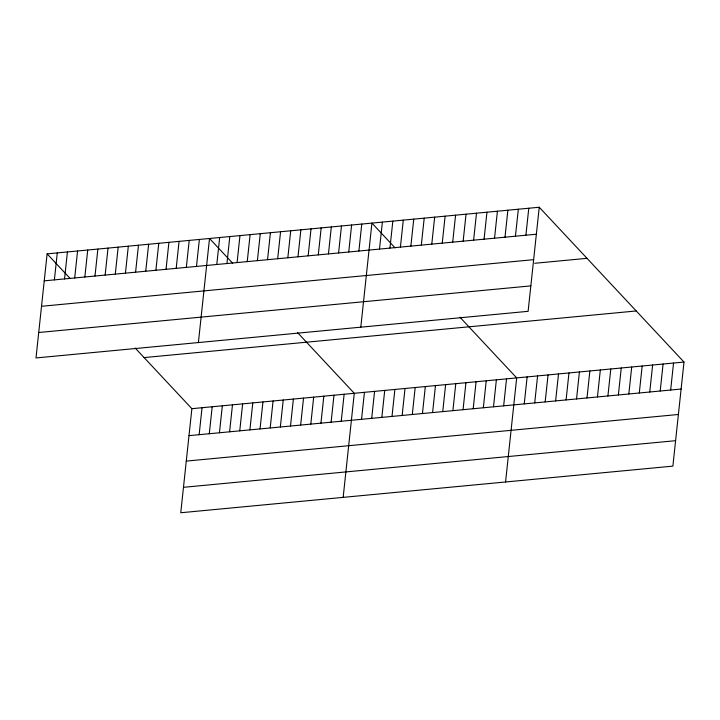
<?xml version="1.0" encoding="UTF-8"?>
<svg xmlns="http://www.w3.org/2000/svg" width="720" height="720" viewBox="0 0 720 720"><rect width="100%" height="100%" fill="white"/><g stroke="black" fill="none" stroke-linecap="round" stroke-linejoin="round"><path stroke-width="1.08" d="M47.124 253.872L36 357.948L528.12 311.319L539.244 207.243L47.124 253.872L70.281 278.64M54.387 279.891L57.276 252.909M64.539 278.928L67.419 251.946M74.691 277.965L77.571 250.983M84.843 277.002L87.723 250.02M94.986 276.039L97.875 249.057M105.138 275.076L108.027 248.103M115.29 274.113L118.17 247.14M125.442 273.159L128.322 246.177M135.585 272.196L138.474 245.214M145.737 271.233L148.626 244.251M155.889 270.27L158.769 243.288M166.041 269.307L168.921 242.325M176.193 268.344L179.073 241.371M186.336 267.39L189.225 240.408M196.488 266.427L199.368 239.445M198.396 342.558L209.52 238.482L232.686 263.25M135.162 348.021L191.88 408.681L180.756 512.757L672.876 466.128L684 362.052L539.244 207.243M216.792 264.501L219.672 237.519M199.152 434.691L202.032 407.718M226.935 263.538L229.824 236.556M209.295 433.737L212.184 406.755M237.087 262.575L239.976 235.602M219.447 432.774L222.327 405.792M247.239 261.612L250.119 234.639M229.599 431.811L232.479 404.829M257.391 260.658L260.271 233.676M239.751 430.848L242.631 403.866M267.543 259.695L270.423 232.713M249.894 429.885L252.783 402.903M277.686 258.732L280.575 231.75M260.046 428.922L262.935 401.949M287.838 257.769L290.718 230.787M270.198 427.959L273.078 400.986M297.99 256.806L300.87 229.824M280.35 427.005L283.23 400.023M308.142 255.843L311.022 228.87M290.493 426.042L293.382 399.06M318.285 254.88L321.174 227.907M300.645 425.079L303.534 398.097M328.437 253.926L331.326 226.944M310.797 424.116L313.677 397.134M338.589 252.963L341.469 225.981M320.949 423.153L323.829 396.171M348.741 252L351.621 225.018M331.101 422.19L333.981 395.217M358.884 251.037L361.773 224.055M341.244 421.236L344.133 394.254M360.801 327.177L371.925 223.092L395.082 247.869M343.161 497.367L354.276 393.291L297.558 332.631M379.494 249.084L382.383 222.102M361.548 419.31L364.428 392.328M371.7 418.347L374.58 391.365M389.952 248.094L392.832 221.112M381.843 417.384L384.732 390.402M400.41 247.104L403.29 220.122M391.995 416.421L394.884 389.448M410.868 246.114L413.748 219.132M402.147 415.458L405.027 388.485M421.326 245.124L424.206 218.142M412.299 414.504L415.179 387.522M431.784 244.134L434.664 217.152M422.451 413.541L425.331 386.559M442.242 243.144L445.122 216.162M432.594 412.578L435.483 385.596M452.7 242.154L455.58 215.172M442.746 411.615L445.626 384.633M463.158 241.155L466.038 214.182M452.898 410.652L455.778 383.67M473.616 240.165L476.496 213.192M463.05 409.689L465.93 382.716M484.074 239.175L486.954 212.202M473.193 408.726L476.082 381.753M494.532 238.185L497.412 211.203M483.345 407.772L486.234 380.79M504.99 237.195L507.87 210.213M493.497 406.809L496.377 379.827M515.439 236.205L518.328 209.223M503.649 405.846L506.529 378.864M525.897 235.215L528.786 208.233M505.557 481.986L516.681 377.901L459.963 317.25M524.25 403.893L527.139 376.911M534.708 402.903L537.597 375.921M545.166 401.913L548.055 374.931M555.624 400.923L558.513 373.941M566.082 399.933L568.971 372.951M576.54 398.943L579.429 371.961M586.998 397.944L589.878 370.971M597.456 396.954L600.336 369.981M607.914 395.964L610.794 368.991M618.372 394.974L621.252 367.992M628.83 393.984L631.71 367.002M639.288 392.994L642.168 366.012M649.746 392.004L652.626 365.022M660.204 391.014L663.084 364.032M670.662 390.024L673.542 363.042M44.244 280.845L536.355 234.225M41.517 306.288L533.637 259.668M534.726 263.286L587.016 258.327M38.718 332.505L530.838 285.885M144.108 357.588L636.228 310.968M191.88 408.681L684 362.052M189 435.654L681.12 389.034M186.282 461.097L678.402 414.477M183.474 487.314L675.594 440.685"/></g></svg>
